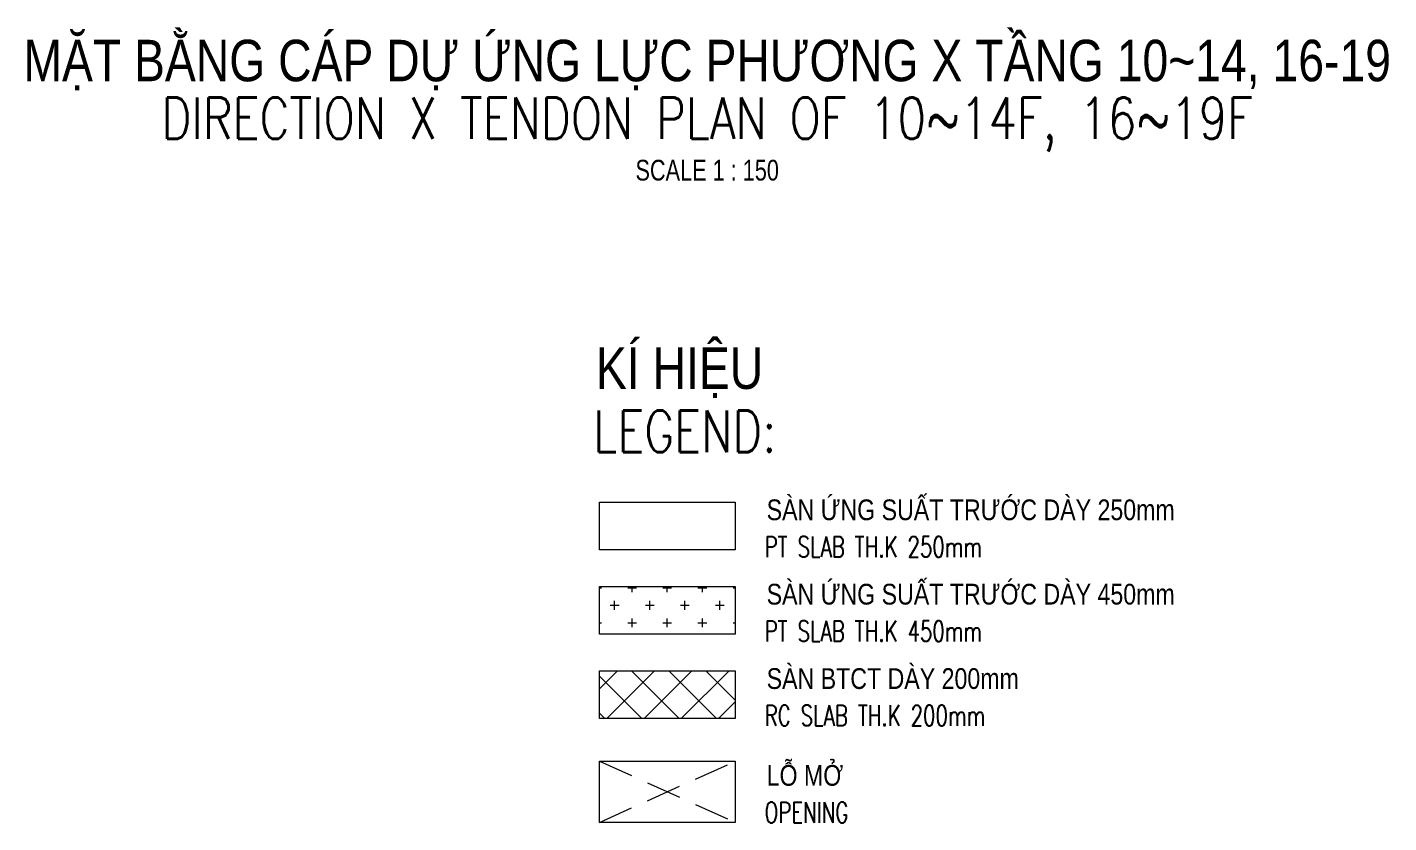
# Model space of a CAD drawing. Header units: millimetres. Extents: x 131629 to 591045, y -24154 to 44091.
# Drawn here: x 403377 to 428019, y -22674 to -8287 of the extents above; entities that cross this region are included whole.
import ezdxf
from ezdxf.enums import TextEntityAlignment as Align

# ---------------------------------------------------------------- set-up
doc = ezdxf.new("R2010")
doc.units = ezdxf.units.MM
doc.linetypes.add('DASHED', pattern=[19.05, 12.7, -6.35])
for name, color, linetype, lineweight in [('NDC_S_ANNO', 7, 'Continuous', 20), ('NDC_S_ENG TEXT', 2, 'Continuous', 9), ('NDC_S_ENG TITLE', 3, 'Continuous', 20), ('NDC_S_HATCH MATERIAL', 8, 'Continuous', 13), ('NDC_S_OPENING', 5, 'DASHED', 15), ('NDC_S_SLAB', 2, 'Continuous', 18), ('NDC_S_TEXT SYMBOL', 7, 'Continuous', 20), ('NDC_S_VN TEXT', 7, 'Continuous', 20), ('NDC_S_VN TITLE', 6, 'Continuous', 35)]:
    doc.layers.add(name, color=color, linetype=linetype, lineweight=lineweight)
doc.styles.add('$0$NDC_EN TXT', font='romans.shx', dxfattribs={"width": 0.8})
doc.styles.add('NDC_ANNO', font='', dxfattribs={"width": 0.8})
doc.styles.add('NDC_EN TXT', font='romans.shx', dxfattribs={"width": 0.8})
doc.styles.add('NDC_VIE TXT', font='arial.ttf', dxfattribs={"width": 0.8})
doc.styles.get('NDC_ANNO').set_extended_font_data('Dotum')

# ---------------------------------------------------------------- blocks, each defined once
blk = doc.blocks.new('Drawing name_symbol')
at = {"layer": 'NDC_S_ENG TITLE', "style": 'NDC_EN TXT', "width": 0.8}
blk.add_attdef('SECTDET1', text='', height=5, dxfattribs=at).set_placement((0, 1.01), align=Align.CENTER)
at = {"layer": 'NDC_S_TEXT SYMBOL', "lineweight": 25, "style": 'NDC_ANNO', "width": 0.8}
blk.add_attdef('SSCALE', text='', height=2.5, dxfattribs=at).set_placement((0, -4), align=Align.CENTER)
at = {"layer": 'NDC_S_VN TITLE', "style": 'NDC_VIE TXT', "width": 0.8}
blk.add_attdef('SECTDET2', text='', height=5, dxfattribs=at).set_placement((0, 7.97), align=Align.CENTER)

msp = doc.modelspace()

# ---------------------------------------------------------------- hatches: boundary and pattern name
at = {"layer": 'NDC_S_HATCH MATERIAL', "ltscale": 100}
h = msp.add_hatch(dxfattribs=at)
h.set_pattern_fill('CROSS', color=256, scale=50)
h.set_pattern_definition([(0, (209776.03, -10168.8), (317.5, 317.5), [158.75, -476.25]), (90, (209855.4, -10248.16), (-317.5, 317.5), [158.75, -476.25])])
h.paths.add_polyline_path([(413733.9, -18399.7), (413733.9, -19263.8), (416192.2, -19263.8), (416192.2, -18399.7)])
h = msp.add_hatch(dxfattribs=at)
h.set_pattern_fill('ANSI37', color=256, scale=150)
h.set_pattern_definition([(45, (217853.86, -16094.3), (-336.7596, 336.7596), []), (135, (217853.86, -16094.3), (-336.7596, -336.7596), [])])
h.paths.add_polyline_path([(413733.9, -19925.7), (413733.9, -20789.8), (416192.2, -20789.8), (416192.2, -19925.7)])

# ---------------------------------------------------------------- linework, layer by layer
at = {"layer": 'NDC_S_OPENING', "ltscale": 50}
for p, q in [((413733.9, -21559.2), (416192.2, -22667.4)), ((413733.9, -22667.4), (416192.2, -21559.2))]:
    msp.add_line(p, q, dxfattribs=at)
at = {"layer": 'NDC_S_SLAB'}
for points in [[(413733.9, -16873.7), (416192.2, -16873.7), (416192.2, -17737.8), (413733.9, -17737.8)], [(413733.9, -18399.7), (416192.2, -18399.7), (416192.2, -19263.8), (413733.9, -19263.8)], [(413733.9, -19925.7), (416192.2, -19925.7), (416192.2, -20789.8), (413733.9, -20789.8)], [(413733.9, -21559.2), (416192.2, -21559.2), (416192.2, -22667.4), (413733.9, -22667.4)]]:
    msp.add_lwpolyline(points, close=True, dxfattribs=at)

# ---------------------------------------------------------------- block references
at = {"layer": 'NDC_S_ANNO', "xscale": 150, "yscale": 150, "zscale": 150}
msp.add_blockref('Drawing name_symbol', (415683.2, -10459.1), dxfattribs=at).add_auto_attribs({'SECTDET1': 'DIRECTION X TENDON PLAN OF 10~14F, 16~19F', 'SECTDET2': 'MẶT BẰNG CÁP DỰ ỨNG LỰC PHƯƠNG X TẦNG 10~14, 16-19', 'SSCALE': 'SCALE 1 : 150'})

# ---------------------------------------------------------------- texts
at = {"layer": 'NDC_S_ENG TEXT', "style": '$0$NDC_EN TXT'}
for s, height, width, p in [('LEGEND:', 750, 0.8, (413619.5, -15969)), ('PT SLAB TH.K 250mm', 375, 0.7, (416721, -17870.5)), ('PT SLAB TH.K 450mm', 375, 0.7, (416721, -19396.5)), ('RC SLAB TH.K 200mm', 375, 0.7, (416721, -20922.5)), ('OPENING', 375, 0.7, (416721, -22673.9))]:
    msp.add_text(s, height=height, dxfattribs=dict(at, width=width)).set_placement(p)
at = {"layer": 'NDC_S_VN TEXT', "style": 'NDC_VIE TXT', "width": 0.8}
msp.add_text('KÍ HIỆU', height=750, dxfattribs=at).set_placement((413669.7, -14077.9), align=Align.TOP_LEFT)
for s, p in [('SÀN ỨNG SUẤT TRƯỚC DÀY 250mm', (416759.3, -17201.7)), ('SÀN ỨNG SUẤT TRƯỚC DÀY 450mm', (416759.3, -18727.7)), ('SÀN BTCT DÀY 200mm', (416759.3, -20253.7)), ('LỖ MỞ', (416759.3, -22005.1))]:
    msp.add_text(s, height=375, dxfattribs=at).set_placement(p)

doc.saveas('drawing.dxf')
